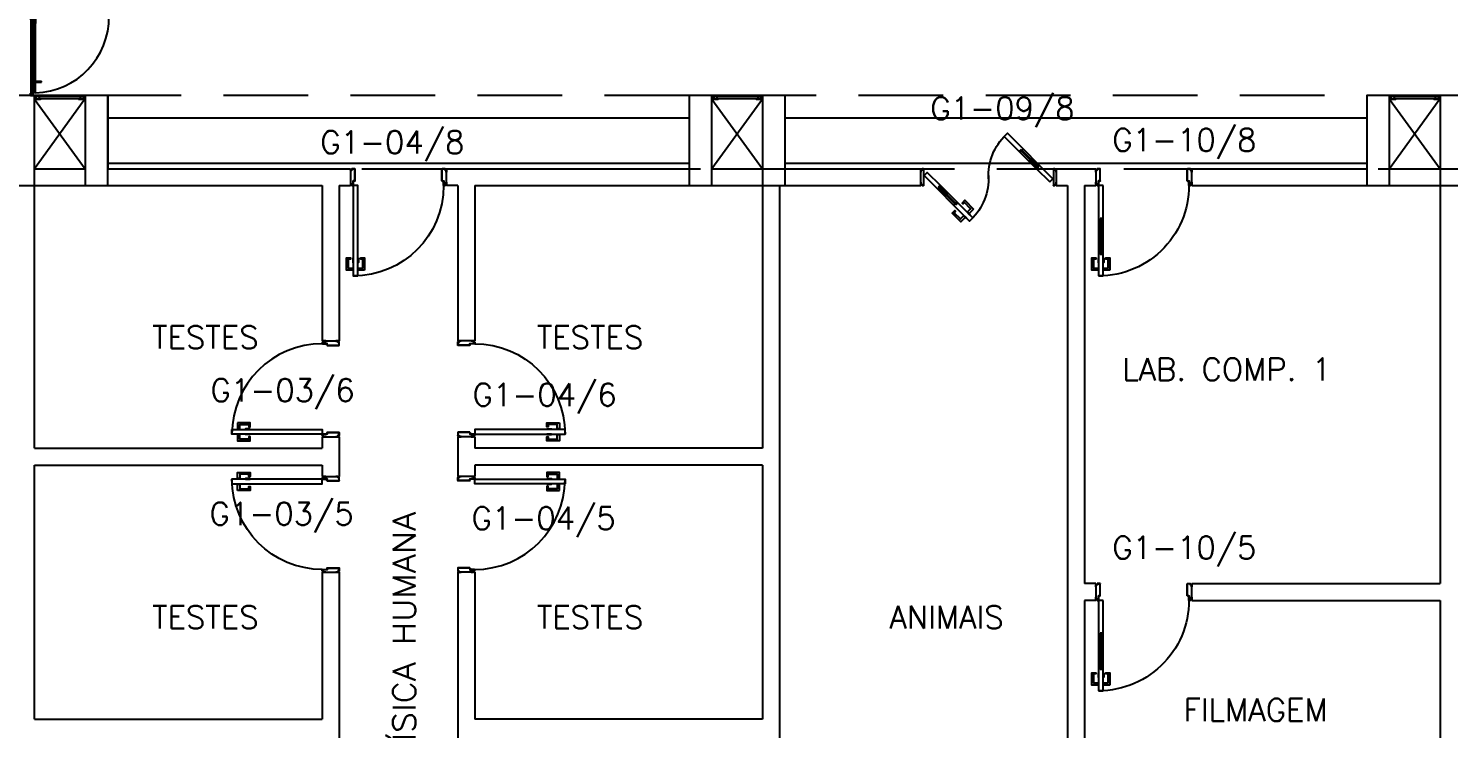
# Model space of a CAD drawing. Header units: millimetres. Extents: x 1887 to 2405, y 1100 to 1335.
# Drawn here: x 2130.91 to 2143.48, y 1231.51 to 1237.72 of the extents above; entities that cross this region are included whole.
import ezdxf

# ---------------------------------------------------------------- set-up
doc = ezdxf.new("R2010")
doc.units = ezdxf.units.MM
doc.linetypes.add('HIDDEN', pattern=[0.375, 0.25, -0.125])
for name, color, linetype in [('AR-ALV', 2, 'Continuous'), ('AR-ESQ', 1, 'Continuous'), ('AR-ESTC', 3, 'Continuous'), ('AR-PORTA', 1, 'Continuous'), ('AR-PROJ', 1, 'HIDDEN'), ('AR-SHAFT', 1, 'Continuous'), ('AR-TXTCONG', 2, 'Continuous'), ('AR-VIDRO', 1, 'Continuous'), ('DT-ESQ-BAGUETE-C', 2, 'Continuous'), ('DT-ESQ-PERFIL CADEIRA-C', 2, 'Continuous'), ('DT-ESQ-PERFIL CADEIRA-V', 1, 'Continuous'), ('DT-ESQ-VENEZIANA-C', 2, 'Continuous'), ('DT-ESQ-VENEZIANA-V', 2, 'Continuous'), ('ENDEREÇO', 2, 'Continuous'), ('maçaneta', 1, 'Continuous'), ('montantes', 1, 'Continuous'), ('mov', 1, 'Continuous'), ('PM-PERFIL U-C', 2, 'Continuous'), ('PM-VIDRO', 1, 'Continuous'), ('pm1', 2, 'Continuous'), ('pm2', 2, 'Continuous'), ('TEXTO', 2, 'Continuous')]:
    doc.layers.add(name, color=color, linetype=linetype)
doc.styles.add('S16', font='simplex.shx', dxfattribs={"width": 1.1, "height": 0.16})
doc.styles.add('UNB-100', font='simplex.shx', dxfattribs={"height": 0.2})
doc.styles.add('UNB1-100', font='simplex.shx', dxfattribs={"height": 0.2})

# ---------------------------------------------------------------- blocks, each defined once
blk = doc.blocks.new('EF01-P')
at = {"layer": 'DT-ESQ-BAGUETE-C', "ltscale": 0.1}
for points in [[(0.002, 0.035), (0.015, 0.035), (0.015, 0.033), (0.002, 0.033), (0.002, 0.005), (0.015, 0.005), (0.015, 0.004), (0.002, 0.004, -0.414214), (0, 0.005), (0, 0.033, -0.414214)], [(0.448, 0.035), (0.435, 0.035), (0.435, 0.033), (0.448, 0.033), (0.448, 0.005), (0.435, 0.005), (0.435, 0.004), (0.448, 0.004, 0.414214), (0.45, 0.005), (0.45, 0.033, 0.414214)]]:
    blk.add_lwpolyline(points, format="xyb", close=True, dxfattribs=at)
at = {"layer": 'DT-ESQ-PERFIL CADEIRA-C', "color": 2, "ltscale": 0.1}
for points in [[(0.01, 0.002), (0.01, 0.003), (0.002, 0.003, 1), (0.002, 0), (0.015, 0, 0.414214), (0.016, 0.002), (0.016, 0.033), (0.043, 0.033)], [(0.407, 0.006), (0.432, 0.006), (0.432, 0.016), (0.433, 0.016), (0.433, 0.006, -0.414214), (0.432, 0.005), (0.407, 0.005), (0.394, 0.005, -1), (0.394, 0.008), (0.407, 0.008), (0.407, 0.02), (0.407, 0.032), (0.394, 0.032, -1), (0.394, 0.035), (0.407, 0.035), (0.433, 0.035, -0.414214), (0.435, 0.033), (0.435, 0.002), (0.448, 0.002)]]:
    blk.add_lwpolyline(points, format="xyb", dxfattribs=at)
at = {"layer": 'DT-ESQ-PERFIL CADEIRA-C', "ltscale": 0.1}
for points in [[(0.043, 0.006), (0.018, 0.006), (0.018, 0.016), (0.016, 0.016), (0.016, 0.006, 0.414214), (0.018, 0.005), (0.043, 0.005), (0.056, 0.005, 1), (0.056, 0.008), (0.043, 0.008), (0.043, 0.02), (0.043, 0.032), (0.056, 0.032, 1), (0.056, 0.035), (0.043, 0.035), (0.016, 0.035, 0.414214), (0.015, 0.033), (0.015, 0.002), (0.002, 0.002)], [(0.041, 0.02), (0.041, 0.032, -0.414214), (0.043, 0.033), (0.056, 0.033)], [(0.041, 0.02), (0.041, 0.008, 0.414214), (0.043, 0.006), (0.056, 0.006)], [(0.408, 0.02), (0.408, 0.032, 0.414214), (0.407, 0.033), (0.394, 0.033)], [(0.408, 0.02), (0.408, 0.008, -0.414214), (0.407, 0.006), (0.394, 0.006)], [(0.44, 0.002), (0.44, 0.003), (0.448, 0.003, -1), (0.448, 0), (0.435, 0, -0.414214), (0.433, 0.002), (0.433, 0.033), (0.407, 0.033)]]:
    blk.add_lwpolyline(points, format="xyb", dxfattribs=at)
at = {"layer": 'DT-ESQ-PERFIL CADEIRA-V', "ltscale": 0.1}
blk.add_line((0.015, 0), (0.435, 0), dxfattribs=at)
at = {"layer": 'DT-ESQ-VENEZIANA-C', "ltscale": 0.1}
for p, q in [((0.043, 0.011), (0.407, 0.011)), ((0.043, 0.009), (0.407, 0.009))]:
    blk.add_line(p, q, dxfattribs=at)
at = {"layer": 'DT-ESQ-VENEZIANA-V', "ltscale": 0.1}
blk.add_line((0.043, 0.031), (0.407, 0.031), dxfattribs=at)
blk = doc.blocks.new('PV1')
at = {"layer": 'AR-VIDRO'}
for p, q in [((0.682, 0.02), (0.005, 0.02)), ((0.682, 0.005), (0.005, 0.005)), ((0.022, 0.044), (0.022, 0.029)), ((0.022, 0.044), (0.688, 0.044)), ((0.022, 0.029), (0.688, 0.029)), ((2.703, 0.044), (2.037, 0.044)), ((2.703, 0.029), (2.037, 0.029)), ((2.043, 0.02), (2.72, 0.02)), ((2.043, 0.005), (2.72, 0.005)), ((2.703, 0.044), (2.703, 0.029))]:
    blk.add_line(p, q, dxfattribs=at)
at = {"layer": 'maçaneta'}
for p, q in [((0.112, 0.044), (0.112, 0.049)), ((0.112, 0.049), (0.132, 0.049)), ((0.117, 0.099), (0.127, 0.099)), ((0.117, 0.049), (0.117, 0.099)), ((0.127, 0.049), (0.127, 0.099)), ((0.132, 0.044), (0.132, 0.049)), ((2.613, 0.049), (2.593, 0.049)), ((2.593, 0.044), (2.593, 0.049)), ((2.598, 0.049), (2.598, 0.099)), ((2.608, 0.099), (2.598, 0.099)), ((2.608, 0.049), (2.608, 0.099)), ((2.613, 0.044), (2.613, 0.049))]:
    blk.add_line(p, q, dxfattribs=at)
at = {"layer": 'montantes'}
for p, q in [((0, 0), (0, 0.025)), ((0, 0.025), (0.02, 0.025)), ((0, 0), (0.02, 0)), ((0.005, 0.005), (0.005, 0.02)), ((0.02, 0.02), (0.02, 0.025)), ((0.02, 0), (0.02, 0.005)), ((0.642, 0.049), (0.692, 0.049)), ((0.642, 0.025), (0.692, 0.025)), ((0.688, 0.025), (0.668, 0.025)), ((0.668, 0.02), (0.668, 0.025)), ((0.668, 0), (0.668, 0.005)), ((0.688, 0), (0.668, 0)), ((0.682, 0.005), (0.682, 0.02)), ((0.688, 0.044), (0.688, 0.029)), ((0.688, 0), (0.688, 0.025)), ((0.692, 0.049), (0.692, 0.025)), ((2.033, 0.049), (2.033, 0.025)), ((2.082, 0.049), (2.033, 0.049)), ((2.082, 0.025), (2.033, 0.025)), ((2.037, 0.044), (2.037, 0.029)), ((2.037, 0.025), (2.057, 0.025)), ((2.037, 0), (2.037, 0.025)), ((2.037, 0), (2.057, 0)), ((2.043, 0.005), (2.043, 0.02)), ((2.057, 0.02), (2.057, 0.025)), ((2.057, 0), (2.057, 0.005)), ((2.705, 0.02), (2.705, 0.025)), ((2.725, 0.025), (2.705, 0.025)), ((2.705, 0), (2.705, 0.005)), ((2.725, 0), (2.705, 0)), ((2.72, 0.005), (2.72, 0.02)), ((2.725, 0), (2.725, 0.025))]:
    blk.add_line(p, q, dxfattribs=at)
for centre in [(0.692, 0.02), (2.033, 0.02)]:
    blk.add_circle(centre, 0.005, dxfattribs=at)
for centre, start, end in [((0.642, 0.044), 90, 180), ((0.642, 0.03), 180, 270), ((2.082, 0.044), 0, 90), ((2.082, 0.03), 270, 0)]:
    blk.add_arc(centre, 0.005, start, end, dxfattribs=at)
at = {"layer": 'mov'}
for centre, start, end in [((0.692, 0.025), 0, 178.3547), ((2.033, 0.025), 1.6453, 180)]:
    blk.add_arc(centre, 0.671, start, end, dxfattribs=at)
blk = doc.blocks.new('PM7B')
at = {"layer": 'maçaneta'}
for points in [[(0.732, -0.208), (0.771, -0.247), (0.785, -0.233), (0.758, -0.206, -0.414214), (0.758, -0.204), (0.813, -0.148), (0.827, -0.162), (0.834, -0.155), (0.81, -0.13)], [(0.806, -0.282), (0.845, -0.321), (0.923, -0.243), (0.898, -0.219), (0.891, -0.226), (0.905, -0.24), (0.849, -0.295, -0.414214), (0.847, -0.295), (0.82, -0.268)], [(0.845, -0.321), (0.806, -0.282), (0.82, -0.268), (0.847, -0.295, 0.414214), (0.849, -0.295), (0.905, -0.24), (0.891, -0.226), (0.898, -0.219), (0.923, -0.243)]]:
    blk.add_lwpolyline(points, format="xyb", close=True, dxfattribs=at)
for points in [[(0.792, -0.226), (0.764, -0.254), (0.767, -0.258), (0.795, -0.229)], [(0.792, -0.226), (0.764, -0.254), (0.767, -0.258), (0.795, -0.229)], [(0.827, -0.261), (0.799, -0.289), (0.795, -0.286), (0.824, -0.258)], [(0.827, -0.261), (0.799, -0.289), (0.795, -0.286), (0.824, -0.258)]]:
    blk.add_lwpolyline(points, close=True, dxfattribs=at)
at = {"layer": 'mov'}
for centre, start, end in [((0.099, 0.089), 356.8029, 46.3992), ((1.101, 0.061), 176.8029, 226.3992)]:
    blk.add_arc(centre, 0.501, start, end, dxfattribs=at)
at = {"layer": 'PM-PERFIL U-C'}
for p, q in [((0, 0.12), (0, 0.139)), ((0.001, 0.14), (0.01, 0.14)), ((0.01, 0.138), (0.002, 0.138)), ((0.002, 0.138), (0.002, 0.12)), ((0.01, 0.14), (0.01, 0.149)), ((0.012, 0.15), (0.023, 0.15)), ((0.023, 0.148), (0.012, 0.148)), ((0.012, 0.148), (0.012, 0.139)), ((0.023, 0.148), (0.023, 0.002)), ((0.025, 0.149), (0.025, 0.001)), ((1.175, 0.149), (1.175, 0.001)), ((1.188, 0.15), (1.176, 0.15)), ((1.177, 0.148), (1.188, 0.148)), ((1.177, 0.148), (1.177, 0.002)), ((1.188, 0.148), (1.188, 0.139)), ((1.189, 0.138), (1.198, 0.138)), ((1.19, 0.14), (1.19, 0.149)), ((1.198, 0.14), (1.19, 0.14)), ((1.198, 0.138), (1.198, 0.12)), ((1.2, 0.12), (1.2, 0.139)), ((0.002, 0.12), (0, 0.12)), ((0, 0.012), (0, 0.03)), ((0, 0.03), (0.002, 0.03)), ((0.01, 0.01), (0.001, 0.01)), ((0.002, 0.03), (0.002, 0.012)), ((0.002, 0.012), (0.01, 0.012)), ((0.01, 0.001), (0.01, 0.01)), ((0.012, 0.01), (0.012, 0.002)), ((0.012, 0.002), (0.023, 0.002)), ((0.023, 0), (0.012, 0)), ((1.188, 0.002), (1.177, 0.002)), ((1.176, 0), (1.188, 0)), ((1.188, 0.01), (1.188, 0.002)), ((1.198, 0.012), (1.189, 0.012)), ((1.19, 0.01), (1.198, 0.01)), ((1.19, 0.001), (1.19, 0.01)), ((1.198, 0.12), (1.2, 0.12)), ((1.198, 0.03), (1.198, 0.012)), ((1.2, 0.03), (1.198, 0.03)), ((1.2, 0.012), (1.2, 0.03))]:
    blk.add_line(p, q, dxfattribs=at)
for centre, start, end in [((0.001, 0.139), 90, 180), ((0.012, 0.149), 90, 180), ((0.01, 0.139), 270, 0), ((0.023, 0.149), 0, 90), ((1.176, 0.149), 90, 180), ((1.188, 0.149), 0, 90), ((1.189, 0.139), 180, 270), ((1.198, 0.139), 0, 90), ((0.001, 0.012), 180, 270), ((0.01, 0.01), 0, 90), ((0.012, 0.001), 180, 270), ((0.023, 0.001), 269.9386, 0), ((1.176, 0.001), 180, 270.0614), ((1.189, 0.01), 90, 180), ((1.188, 0.001), 270, 0), ((1.198, 0.012), 270, 0)]:
    blk.add_arc(centre, 0.0015, start, end, dxfattribs=at)
at = {"layer": 'PM-VIDRO'}
for p, q in [((0.161, 0.171), (0.302, 0.312)), ((0.309, 0.305), (0.168, 0.164)), ((0.891, -0.155), (1.032, -0.014)), ((1.039, -0.021), (0.898, -0.162))]:
    blk.add_line(p, q, dxfattribs=at)
at = {"layer": 'pm1'}
for p, q in [((0.302, 0.312), (0.291, 0.323)), ((0.302, 0.312), (0.309, 0.319)), ((0.327, 0.302), (0.309, 0.319)), ((0.316, 0.312), (0.309, 0.305)), ((0.32, 0.294), (0.309, 0.305)), ((0.327, 0.302), (0.32, 0.294)), ((0.03, 0.061), (0.15, 0.181)), ((0.178, 0.153), (0.058, 0.033)), ((0.15, 0.181), (0.161, 0.171)), ((0.154, 0.164), (0.161, 0.171)), ((0.171, 0.146), (0.154, 0.164)), ((0.168, 0.164), (0.161, 0.157)), ((0.168, 0.164), (0.178, 0.153)), ((0.178, 0.153), (0.171, 0.146)), ((0.058, 0.033), (0.03, 0.061)), ((1.022, -0.003), (1.029, 0.004)), ((1.029, 0.004), (1.046, -0.014)), ((1.032, -0.014), (1.039, -0.007)), ((1.046, -0.014), (1.039, -0.021)), ((0.873, -0.152), (0.88, -0.144)), ((0.873, -0.152), (0.891, -0.169)), ((0.88, -0.144), (0.891, -0.155)), ((0.884, -0.162), (0.891, -0.155)), ((0.898, -0.162), (0.891, -0.169)), ((0.898, -0.162), (0.909, -0.173))]:
    blk.add_line(p, q, dxfattribs=at)
for points in [[(0.291, 0.323), (0.433, 0.464), (0.461, 0.436), (0.32, 0.294)], [(1.032, -0.014), (1.022, -0.003), (1.142, 0.117), (1.17, 0.089), (1.05, -0.031), (1.039, -0.021)], [(0.909, -0.173), (0.767, -0.314), (0.739, -0.286), (0.873, -0.152)]]:
    blk.add_lwpolyline(points, dxfattribs=at)
at = {"layer": 'pm2'}
for p, q in [((0.15, 0.181), (0.291, 0.323)), ((0.32, 0.294), (0.178, 0.153)), ((0.88, -0.144), (1.022, -0.003)), ((1.05, -0.031), (0.909, -0.173))]:
    blk.add_line(p, q, dxfattribs=at)
blk = doc.blocks.new('PM3V-B')
at = {"layer": 'maçaneta'}
for points in [[(0.02, 0.9), (-0.035, 0.9), (-0.035, 0.79), (0, 0.79), (0, 0.8), (-0.02, 0.8), (-0.02, 0.879, -0.414214), (-0.018, 0.88), (0.02, 0.88)], [(0.125, 0.9), (0.07, 0.9), (0.07, 0.88), (0.109, 0.88, -0.414214), (0.11, 0.879), (0.11, 0.8), (0.09, 0.8), (0.09, 0.79), (0.125, 0.79)]]:
    blk.add_lwpolyline(points, format="xyb", close=True, dxfattribs=at)
for points in [[(0.02, 0.79), (0.02, 0.83), (0.025, 0.83), (0.025, 0.79)], [(0.07, 0.79), (0.07, 0.83), (0.065, 0.83), (0.065, 0.79)]]:
    blk.add_lwpolyline(points, close=True, dxfattribs=at)
at = {"layer": 'mov'}
blk.add_arc((0.025, 0.15), 0.8, 356.8472, 90, dxfattribs=at)
at = {"layer": 'PM-PERFIL U-C'}
for p, q in [((0, 0.12), (0, 0.139)), ((0.002, 0.14), (0.01, 0.14)), ((0.002, 0.138), (0.002, 0.12)), ((0.011, 0.138), (0.002, 0.138)), ((0.01, 0.14), (0.01, 0.149)), ((0.012, 0.15), (0.024, 0.15)), ((0.012, 0.148), (0.012, 0.14)), ((0.023, 0.148), (0.012, 0.148)), ((0.023, 0.109), (0.023, 0.148)), ((0.025, 0.15), (0.025, 0.109)), ((0.025, 0.149), (0.025, 0.109)), ((0.825, 0.149), (0.825, 0.109)), ((0.839, 0.15), (0.827, 0.15)), ((0.827, 0.148), (0.838, 0.148)), ((0.827, 0.109), (0.827, 0.148)), ((0.838, 0.148), (0.838, 0.14)), ((0.84, 0.14), (0.84, 0.149)), ((0.849, 0.14), (0.84, 0.14)), ((0.84, 0.138), (0.848, 0.138)), ((0.848, 0.138), (0.848, 0.12)), ((0.85, 0.12), (0.85, 0.139)), ((0.002, 0.12), (0, 0.12)), ((0, 0.03), (0.002, 0.03)), ((0, 0.012), (0, 0.03)), ((0.002, 0.03), (0.002, 0.012)), ((0.002, 0.012), (0.011, 0.012)), ((0.01, 0.01), (0.002, 0.01)), ((0.01, 0.002), (0.01, 0.01)), ((0.012, 0.011), (0.012, 0.002)), ((0.012, 0.002), (0.038, 0.002)), ((0.038, 0), (0.012, 0)), ((0.025, 0.109), (0.035, 0.109)), ((0.038, 0.109), (0.025, 0.109)), ((0.038, 0.107), (0.025, 0.107)), ((0.038, 0.107), (0.038, 0.002)), ((0.04, 0.108), (0.04, 0.002)), ((0.81, 0.108), (0.81, 0.002)), ((0.812, 0.109), (0.825, 0.109)), ((0.812, 0.107), (0.826, 0.107)), ((0.812, 0.107), (0.812, 0.002)), ((0.838, 0.002), (0.812, 0.002)), ((0.812, 0), (0.839, 0)), ((0.825, 0.109), (0.815, 0.109)), ((0.815, 0), (0.84, 0)), ((0.838, 0.011), (0.838, 0.002)), ((0.848, 0.012), (0.84, 0.012)), ((0.84, 0.01), (0.85, 0.01)), ((0.84, 0), (0.84, 0.01)), ((0.84, 0.002), (0.84, 0.01)), ((0.84, 0.01), (0.849, 0.01)), ((0.848, 0.12), (0.85, 0.12)), ((0.85, 0.03), (0.848, 0.03)), ((0.848, 0.03), (0.848, 0.012)), ((0.85, 0.012), (0.85, 0.03))]:
    blk.add_line(p, q, dxfattribs=at)
for centre, start, end in [((0.002, 0.139), 90, 180), ((0.012, 0.149), 90, 180), ((0.011, 0.14), 270, 0), ((0.024, 0.149), 360, 90), ((0.827, 0.149), 90, 180), ((0.84, 0.14), 180, 270), ((0.839, 0.149), 0, 90), ((0.849, 0.139), 0, 90), ((0.002, 0.012), 180, 270), ((0.012, 0.002), 180, 270), ((0.011, 0.011), 0, 90), ((0.025, 0.109), 180, 270), ((0.038, 0.002), 269.9386, 0), ((0.038, 0.108), 0, 90), ((0.812, 0.108), 90, 180), ((0.812, 0.002), 180, 270.0614), ((0.826, 0.109), 270, 0), ((0.84, 0.011), 90, 180), ((0.839, 0.002), 270, 0), ((0.849, 0.012), 270, 0)]:
    blk.add_arc(centre, 0.0015, start, end, dxfattribs=at)
at = {"layer": 'PM-VIDRO'}
for p, q in [((0.04, 0.45), (0.04, 0.75)), ((0.05, 0.75), (0.05, 0.45))]:
    blk.add_line(p, q, dxfattribs=at)
at = {"layer": 'pm1'}
for p, q in [((0.025, 0.95), (0.065, 0.95)), ((0.025, 0.75), (0.025, 0.95)), ((0.065, 0.95), (0.065, 0.76)), ((0.065, 0.76), (0.04, 0.76)), ((0.04, 0.75), (0.04, 0.76)), ((0.05, 0.76), (0.05, 0.75)), ((0.065, 0.76), (0.065, 0.75)), ((0.04, 0.75), (0.025, 0.75)), ((0.065, 0.75), (0.05, 0.75)), ((0.025, 0.15), (0.025, 0.45)), ((0.04, 0.45), (0.025, 0.45)), ((0.04, 0.44), (0.04, 0.45)), ((0.065, 0.44), (0.04, 0.44)), ((0.065, 0.45), (0.05, 0.45)), ((0.05, 0.45), (0.05, 0.44)), ((0.065, 0.45), (0.065, 0.44)), ((0.065, 0.44), (0.065, 0.15)), ((0.065, 0.15), (0.025, 0.15))]:
    blk.add_line(p, q, dxfattribs=at)
at = {"layer": 'pm2'}
for p, q in [((0.025, 0.45), (0.025, 0.75)), ((0.065, 0.75), (0.065, 0.45))]:
    blk.add_line(p, q, dxfattribs=at)
blk = doc.blocks.new('PM3V')
at = {"layer": 'maçaneta'}
for points in [[(0.02, 0.9), (-0.035, 0.9), (-0.035, 0.79), (0, 0.79), (0, 0.8), (-0.02, 0.8), (-0.02, 0.879, -0.414214), (-0.018, 0.88), (0.02, 0.88)], [(0.125, 0.9), (0.07, 0.9), (0.07, 0.88), (0.109, 0.88, -0.414214), (0.11, 0.879), (0.11, 0.8), (0.09, 0.8), (0.09, 0.79), (0.125, 0.79)]]:
    blk.add_lwpolyline(points, format="xyb", close=True, dxfattribs=at)
for points in [[(0.02, 0.79), (0.02, 0.83), (0.025, 0.83), (0.025, 0.79)], [(0.07, 0.79), (0.07, 0.83), (0.065, 0.83), (0.065, 0.79)]]:
    blk.add_lwpolyline(points, close=True, dxfattribs=at)
at = {"layer": 'mov'}
blk.add_arc((0.025, 0.15), 0.8, 356.8472, 90, dxfattribs=at)
at = {"layer": 'PM-PERFIL U-C'}
for p, q in [((0, 0.12), (0, 0.139)), ((0.002, 0.14), (0.01, 0.14)), ((0.002, 0.138), (0.002, 0.12)), ((0.011, 0.138), (0.002, 0.138)), ((0.01, 0.14), (0.01, 0.149)), ((0.012, 0.15), (0.024, 0.15)), ((0.012, 0.148), (0.012, 0.14)), ((0.023, 0.148), (0.012, 0.148)), ((0.023, 0.109), (0.023, 0.148)), ((0.025, 0.149), (0.025, 0.109)), ((0.825, 0.149), (0.825, 0.109)), ((0.839, 0.15), (0.827, 0.15)), ((0.827, 0.148), (0.838, 0.148)), ((0.827, 0.109), (0.827, 0.148)), ((0.838, 0.148), (0.838, 0.14)), ((0.84, 0.14), (0.84, 0.149)), ((0.849, 0.14), (0.84, 0.14)), ((0.84, 0.138), (0.848, 0.138)), ((0.848, 0.138), (0.848, 0.12)), ((0.85, 0.12), (0.85, 0.139)), ((0.002, 0.12), (0, 0.12)), ((0, 0.03), (0.002, 0.03)), ((0, 0.012), (0, 0.03)), ((0.002, 0.03), (0.002, 0.012)), ((0.002, 0.012), (0.011, 0.012)), ((0.01, 0.01), (0.002, 0.01)), ((0.01, 0.002), (0.01, 0.01)), ((0.012, 0.011), (0.012, 0.002)), ((0.012, 0.002), (0.038, 0.002)), ((0.038, 0), (0.012, 0)), ((0.038, 0.109), (0.025, 0.109)), ((0.038, 0.107), (0.025, 0.107)), ((0.038, 0.107), (0.038, 0.002)), ((0.04, 0.108), (0.04, 0.002)), ((0.81, 0.108), (0.81, 0.002)), ((0.812, 0.109), (0.825, 0.109)), ((0.812, 0.107), (0.826, 0.107)), ((0.812, 0.107), (0.812, 0.002)), ((0.838, 0.002), (0.812, 0.002)), ((0.812, 0), (0.839, 0)), ((0.838, 0.011), (0.838, 0.002)), ((0.848, 0.012), (0.84, 0.012)), ((0.84, 0.002), (0.84, 0.01)), ((0.84, 0.01), (0.849, 0.01)), ((0.848, 0.12), (0.85, 0.12)), ((0.85, 0.03), (0.848, 0.03)), ((0.848, 0.03), (0.848, 0.012)), ((0.85, 0.012), (0.85, 0.03))]:
    blk.add_line(p, q, dxfattribs=at)
for centre, start, end in [((0.002, 0.139), 90, 180), ((0.012, 0.149), 90, 180), ((0.011, 0.14), 270, 0), ((0.024, 0.149), 360, 90), ((0.827, 0.149), 90, 180), ((0.84, 0.14), 180, 270), ((0.839, 0.149), 0, 90), ((0.849, 0.139), 0, 90), ((0.002, 0.012), 180, 270), ((0.012, 0.002), 180, 270), ((0.011, 0.011), 0, 90), ((0.025, 0.109), 180, 270), ((0.038, 0.002), 269.9386, 0), ((0.038, 0.108), 0, 90), ((0.812, 0.108), 90, 180), ((0.812, 0.002), 180, 270.0614), ((0.826, 0.109), 270, 0), ((0.84, 0.011), 90, 180), ((0.839, 0.002), 270, 0), ((0.849, 0.012), 270, 0)]:
    blk.add_arc(centre, 0.0015, start, end, dxfattribs=at)
at = {"layer": 'PM-VIDRO'}
for p, q in [((0.04, 0.45), (0.04, 0.75)), ((0.05, 0.75), (0.05, 0.45))]:
    blk.add_line(p, q, dxfattribs=at)
at = {"layer": 'pm1'}
for p, q in [((0.025, 0.95), (0.065, 0.95)), ((0.025, 0.75), (0.025, 0.95)), ((0.065, 0.95), (0.065, 0.76)), ((0.065, 0.76), (0.04, 0.76)), ((0.04, 0.75), (0.04, 0.76)), ((0.05, 0.76), (0.05, 0.75)), ((0.065, 0.76), (0.065, 0.75)), ((0.04, 0.75), (0.025, 0.75)), ((0.065, 0.75), (0.05, 0.75)), ((0.025, 0.15), (0.025, 0.45)), ((0.04, 0.45), (0.025, 0.45)), ((0.04, 0.44), (0.04, 0.45)), ((0.065, 0.44), (0.04, 0.44)), ((0.065, 0.45), (0.05, 0.45)), ((0.05, 0.45), (0.05, 0.44)), ((0.065, 0.45), (0.065, 0.44)), ((0.065, 0.44), (0.065, 0.15)), ((0.065, 0.15), (0.025, 0.15))]:
    blk.add_line(p, q, dxfattribs=at)
at = {"layer": 'pm2'}
for p, q in [((0.025, 0.45), (0.025, 0.75)), ((0.065, 0.75), (0.065, 0.45)), ((0.025, 0.15), (0.025, 0.109)), ((0.025, 0.109), (0.035, 0.109)), ((0.825, 0.109), (0.815, 0.109)), ((0.815, 0), (0.84, 0)), ((0.84, 0.01), (0.85, 0.01)), ((0.84, 0), (0.84, 0.01))]:
    blk.add_line(p, q, dxfattribs=at)
blk = doc.blocks.new('PM3B')
at = {"layer": 'maçaneta'}
for points in [[(0.02, 0.9), (-0.035, 0.9), (-0.035, 0.79), (0, 0.79), (0, 0.8), (-0.02, 0.8), (-0.02, 0.879, -0.414214), (-0.018, 0.88), (0.02, 0.88)], [(0.125, 0.9), (0.07, 0.9), (0.07, 0.88), (0.109, 0.88, -0.414214), (0.11, 0.879), (0.11, 0.8), (0.09, 0.8), (0.09, 0.79), (0.125, 0.79)]]:
    blk.add_lwpolyline(points, format="xyb", close=True, dxfattribs=at)
for points in [[(0.02, 0.79), (0.02, 0.83), (0.025, 0.83), (0.025, 0.79)], [(0.07, 0.79), (0.07, 0.83), (0.065, 0.83), (0.065, 0.79)]]:
    blk.add_lwpolyline(points, close=True, dxfattribs=at)
at = {"layer": 'mov'}
blk.add_arc((0.025, 0.15), 0.8, 0, 90, dxfattribs=at)
at = {"layer": 'PM-PERFIL U-C'}
for p, q in [((0, 0.12), (0, 0.139)), ((0.002, 0.14), (0.01, 0.14)), ((0.002, 0.138), (0.002, 0.12)), ((0.011, 0.138), (0.002, 0.138)), ((0.01, 0.14), (0.01, 0.149)), ((0.012, 0.15), (0.024, 0.15)), ((0.012, 0.148), (0.012, 0.14)), ((0.023, 0.148), (0.012, 0.148)), ((0.023, 0.109), (0.023, 0.148)), ((0.025, 0.149), (0.025, 0.109)), ((0.825, 0.149), (0.825, 0.109)), ((0.839, 0.15), (0.827, 0.15)), ((0.827, 0.148), (0.838, 0.148)), ((0.827, 0.109), (0.827, 0.148)), ((0.838, 0.148), (0.838, 0.14)), ((0.84, 0.14), (0.84, 0.149)), ((0.849, 0.14), (0.84, 0.14)), ((0.84, 0.138), (0.848, 0.138)), ((0.848, 0.138), (0.848, 0.12)), ((0.85, 0.12), (0.85, 0.139)), ((0.002, 0.12), (0, 0.12)), ((0, 0.03), (0.002, 0.03)), ((0, 0.012), (0, 0.03)), ((0.002, 0.03), (0.002, 0.012)), ((0.002, 0.012), (0.011, 0.012)), ((0.01, 0.01), (0.002, 0.01)), ((0.01, 0.002), (0.01, 0.01)), ((0.012, 0.011), (0.012, 0.002)), ((0.012, 0.002), (0.038, 0.002)), ((0.038, 0), (0.012, 0)), ((0.038, 0.109), (0.025, 0.109)), ((0.038, 0.107), (0.025, 0.107)), ((0.038, 0.107), (0.038, 0.002)), ((0.04, 0.108), (0.04, 0.002)), ((0.81, 0.108), (0.81, 0.002)), ((0.812, 0.109), (0.825, 0.109)), ((0.812, 0.107), (0.826, 0.107)), ((0.812, 0.107), (0.812, 0.002)), ((0.838, 0.002), (0.812, 0.002)), ((0.812, 0), (0.839, 0)), ((0.838, 0.011), (0.838, 0.002)), ((0.848, 0.012), (0.84, 0.012)), ((0.84, 0.002), (0.84, 0.01)), ((0.84, 0.01), (0.849, 0.01)), ((0.848, 0.12), (0.85, 0.12)), ((0.85, 0.03), (0.848, 0.03)), ((0.848, 0.03), (0.848, 0.012)), ((0.85, 0.012), (0.85, 0.03))]:
    blk.add_line(p, q, dxfattribs=at)
for centre, start, end in [((0.002, 0.139), 90, 180), ((0.012, 0.149), 90, 180), ((0.011, 0.14), 270, 0), ((0.024, 0.149), 360, 90), ((0.827, 0.149), 90, 180), ((0.84, 0.14), 180, 270), ((0.839, 0.149), 0, 90), ((0.849, 0.139), 0, 90), ((0.002, 0.012), 180, 270), ((0.012, 0.002), 180, 270), ((0.011, 0.011), 0, 90), ((0.025, 0.109), 180, 270), ((0.038, 0.002), 269.9386, 0), ((0.038, 0.108), 0, 90), ((0.812, 0.108), 90, 180), ((0.812, 0.002), 180, 270.0614), ((0.826, 0.109), 270, 0), ((0.84, 0.011), 90, 180), ((0.839, 0.002), 270, 0), ((0.849, 0.012), 270, 0)]:
    blk.add_arc(centre, 0.0015, start, end, dxfattribs=at)
at = {"layer": 'pm1'}
blk.add_lwpolyline([(0.065, 0.95), (0.065, 0.15), (0.025, 0.15), (0.025, 0.95)], close=True, dxfattribs=at)
blk = doc.blocks.new('PM3')
at = {"layer": 'maçaneta'}
for points in [[(0.02, 0.825), (-0.035, 0.825), (-0.035, 0.715), (0, 0.715), (0, 0.725), (-0.02, 0.725), (-0.02, 0.804, -0.414214), (-0.019, 0.805), (0.02, 0.805)], [(0.125, 0.825), (0.07, 0.825), (0.07, 0.805), (0.108, 0.805, -0.414214), (0.11, 0.804), (0.11, 0.725), (0.09, 0.725), (0.09, 0.715), (0.125, 0.715)]]:
    blk.add_lwpolyline(points, format="xyb", close=True, dxfattribs=at)
for points in [[(0.02, 0.715), (0.02, 0.755), (0.025, 0.755), (0.025, 0.715)], [(0.07, 0.715), (0.07, 0.755), (0.065, 0.755), (0.065, 0.715)]]:
    blk.add_lwpolyline(points, close=True, dxfattribs=at)
at = {"layer": 'mov'}
blk.add_arc((0.025, 0.075), 0.8, 0, 90, dxfattribs=at)
at = {"layer": 'PM-PERFIL U-C'}
for p, q in [((0, 0.045), (0, 0.063)), ((0.002, 0.045), (0, 0.045)), ((0.001, 0.065), (0.01, 0.065)), ((0.002, 0.063), (0.002, 0.045)), ((0.01, 0.063), (0.002, 0.063)), ((0.01, 0.065), (0.01, 0.073)), ((0.011, 0.075), (0.023, 0.075)), ((0.012, 0.073), (0.012, 0.064)), ((0.023, 0.073), (0.012, 0.073)), ((0.023, 0.033), (0.023, 0.073)), ((0.038, 0.032), (0.024, 0.032)), ((0.025, 0.073), (0.025, 0.034)), ((0.038, 0.034), (0.025, 0.034)), ((0.038, 0.032), (0.038, -0.073)), ((0.04, 0.032), (0.04, -0.074)), ((0.81, 0.032), (0.81, -0.074)), ((0.812, 0.034), (0.825, 0.034)), ((0.812, 0.032), (0.826, 0.032)), ((0.812, 0.032), (0.812, -0.073)), ((0.825, 0.073), (0.825, 0.034)), ((0.839, 0.075), (0.827, 0.075)), ((0.827, 0.073), (0.838, 0.073)), ((0.827, 0.033), (0.827, 0.073)), ((0.838, 0.073), (0.838, 0.064)), ((0.84, 0.065), (0.84, 0.073)), ((0.849, 0.065), (0.84, 0.065)), ((0.84, 0.063), (0.848, 0.063)), ((0.848, 0.063), (0.848, 0.045)), ((0.848, 0.045), (0.85, 0.045)), ((0.85, 0.045), (0.85, 0.063)), ((0, -0.045), (0.002, -0.045)), ((0, -0.064), (0, -0.045)), ((0.01, -0.065), (0.001, -0.065)), ((0.002, -0.045), (0.002, -0.063)), ((0.002, -0.063), (0.01, -0.063)), ((0.01, -0.074), (0.01, -0.065)), ((0.038, -0.075), (0.011, -0.075)), ((0.012, -0.065), (0.012, -0.073)), ((0.012, -0.073), (0.038, -0.073)), ((0.838, -0.073), (0.812, -0.073)), ((0.812, -0.075), (0.839, -0.075)), ((0.838, -0.065), (0.838, -0.073)), ((0.848, -0.063), (0.84, -0.063)), ((0.84, -0.074), (0.84, -0.065)), ((0.84, -0.065), (0.849, -0.065)), ((0.85, -0.045), (0.848, -0.045)), ((0.848, -0.045), (0.848, -0.063)), ((0.85, -0.064), (0.85, -0.045))]:
    blk.add_line(p, q, dxfattribs=at)
for centre, start, end in [((0.001, 0.063), 90, 180), ((0.011, 0.073), 90, 180), ((0.01, 0.064), 270, 0), ((0.023, 0.073), 360, 90), ((0.024, 0.033), 180, 270), ((0.038, 0.032), 0, 90), ((0.812, 0.032), 90, 180), ((0.827, 0.073), 90, 180), ((0.826, 0.033), 270, 0), ((0.84, 0.064), 180, 270), ((0.839, 0.073), 0, 90), ((0.849, 0.063), 0, 90), ((0.001, -0.064), 180, 270), ((0.01, -0.065), 0, 90), ((0.011, -0.074), 180, 270), ((0.038, -0.074), 269.9386, 0), ((0.812, -0.074), 180, 270.0614), ((0.84, -0.065), 90, 180), ((0.839, -0.074), 270, 0), ((0.849, -0.064), 270, 0)]:
    blk.add_arc(centre, 0.0015, start, end, dxfattribs=at)
at = {"layer": 'pm1'}
blk.add_lwpolyline([(0.065, 0.875), (0.065, 0.075), (0.025, 0.075), (0.025, 0.875)], close=True, dxfattribs=at)

msp = doc.modelspace()

# ---------------------------------------------------------------- linework, layer by layer
at = {"layer": 'AR-ALV'}
for p, q in [((2130.96, 1236.473), (2131.41, 1236.473)), ((2131.61, 1236.473), (2133.76, 1236.473)), ((2133.76, 1236.473), (2133.76, 1236.323)), ((2134.61, 1236.323), (2134.61, 1236.473)), ((2134.61, 1236.473), (2136.76, 1236.473)), ((2136.96, 1236.473), (2137.41, 1236.473)), ((2136.96, 1236.473), (2137.41, 1236.473)), ((2137.61, 1236.473), (2138.81, 1236.473)), ((2138.81, 1236.323), (2138.81, 1236.473)), ((2140.01, 1236.473), (2140.36, 1236.473)), ((2140.01, 1236.473), (2140.01, 1236.323)), ((2140.36, 1236.473), (2140.36, 1236.323)), ((2141.21, 1236.473), (2142.76, 1236.473)), ((2141.21, 1236.323), (2141.21, 1236.473)), ((2142.96, 1236.473), (2143.41, 1236.473)), ((2130.96, 1233.998), (2130.96, 1236.323)), ((2130.96, 1236.323), (2133.51, 1236.323)), ((2133.51, 1236.323), (2133.51, 1234.948)), ((2133.66, 1236.323), (2133.76, 1236.323)), ((2133.66, 1236.323), (2133.66, 1234.948)), ((2134.71, 1236.323), (2134.61, 1236.323)), ((2134.71, 1236.323), (2134.71, 1234.948)), ((2134.86, 1236.323), (2134.86, 1234.948)), ((2134.86, 1236.323), (2136.76, 1236.323)), ((2136.96, 1236.323), (2138.31, 1236.323)), ((2137.41, 1236.323), (2137.41, 1233.998)), ((2137.56, 1236.323), (2137.56, 1227.998)), ((2137.56, 1236.323), (2137.56, 1236.323)), ((2137.56, 1236.323), (2138.81, 1236.323)), ((2140.01, 1236.323), (2140.11, 1236.323)), ((2140.11, 1236.323), (2140.11, 1227.998)), ((2140.26, 1236.323), (2140.26, 1232.798)), ((2140.26, 1236.323), (2140.36, 1236.323)), ((2141.21, 1236.323), (2142.76, 1236.323)), ((2142.96, 1236.323), (2143.41, 1236.323)), ((2143.41, 1236.323), (2143.41, 1232.798)), ((2133.51, 1234.948), (2133.66, 1234.948)), ((2134.86, 1234.948), (2134.71, 1234.948)), ((2133.51, 1234.098), (2133.66, 1234.098)), ((2133.51, 1234.098), (2133.51, 1233.998)), ((2133.66, 1234.098), (2133.66, 1233.748)), ((2134.71, 1234.098), (2134.71, 1233.748)), ((2134.86, 1234.098), (2134.71, 1234.098)), ((2134.86, 1234.098), (2134.86, 1233.998)), ((2130.96, 1233.998), (2133.51, 1233.998)), ((2137.41, 1233.998), (2134.86, 1233.998)), ((2130.96, 1233.848), (2133.51, 1233.848)), ((2130.96, 1231.598), (2130.96, 1233.848)), ((2130.96, 1231.598), (2130.96, 1233.848)), ((2133.51, 1233.848), (2133.51, 1233.748)), ((2137.41, 1233.848), (2134.86, 1233.848)), ((2134.86, 1233.848), (2134.86, 1233.748)), ((2137.41, 1233.848), (2137.41, 1231.598)), ((2133.51, 1233.748), (2133.66, 1233.748)), ((2134.86, 1233.748), (2134.71, 1233.748)), ((2133.51, 1232.898), (2133.51, 1231.598)), ((2133.51, 1232.898), (2133.66, 1232.898)), ((2133.66, 1232.898), (2133.66, 1231.348)), ((2134.71, 1232.898), (2134.71, 1231.348)), ((2134.86, 1232.898), (2134.71, 1232.898)), ((2134.86, 1232.898), (2134.86, 1231.598)), ((2140.36, 1232.798), (2140.26, 1232.798)), ((2140.36, 1232.798), (2140.36, 1232.648)), ((2141.21, 1232.648), (2141.21, 1232.798)), ((2141.21, 1232.798), (2143.41, 1232.798)), ((2140.36, 1232.648), (2140.26, 1232.648)), ((2140.26, 1232.648), (2140.26, 1230.398)), ((2141.21, 1232.648), (2143.41, 1232.648)), ((2143.41, 1232.648), (2143.41, 1230.398)), ((2130.96, 1231.598), (2133.51, 1231.598)), ((2137.41, 1231.598), (2134.86, 1231.598))]:
    msp.add_line(p, q, dxfattribs=at)
at = {"layer": 'AR-ESTC'}
for points in [[(2130.96, 1236.323), (2130.96, 1237.123), (2130.76, 1237.123), (2130.76, 1236.323)], [(2130.96, 1236.323), (2130.96, 1237.123), (2130.76, 1237.123), (2130.76, 1236.323)], [(2131.61, 1236.323), (2131.61, 1237.123), (2131.41, 1237.123), (2131.41, 1236.323)], [(2136.96, 1236.323), (2136.96, 1237.123), (2136.76, 1237.123), (2136.76, 1236.323)], [(2137.61, 1236.323), (2137.61, 1237.123), (2137.41, 1237.123), (2137.41, 1236.323)], [(2137.61, 1236.323), (2137.61, 1237.123), (2137.41, 1237.123), (2137.41, 1236.323)], [(2142.96, 1236.323), (2142.96, 1237.123), (2142.76, 1237.123), (2142.76, 1236.323)], [(2143.61, 1236.323), (2143.61, 1237.123), (2143.41, 1237.123), (2143.41, 1236.323)]]:
    msp.add_lwpolyline(points, close=True, dxfattribs=at)
at = {"layer": 'AR-PROJ', "ltscale": 3}
msp.add_lwpolyline([(2131.61, 1236.473), (2172.76, 1236.473), (2172.76, 1237.123), (2131.61, 1237.123)], close=True, dxfattribs=at)
at = {"layer": 'AR-SHAFT'}
for p, q in [((2130.96, 1237.09), (2131.41, 1236.473)), ((2131.408, 1237.088), (2130.96, 1236.473)), ((2136.96, 1237.09), (2137.41, 1236.473)), ((2137.408, 1237.088), (2136.96, 1236.473)), ((2142.96, 1237.09), (2143.41, 1236.473)), ((2143.408, 1237.088), (2142.96, 1236.473)), ((2131.61, 1236.923), (2136.76, 1236.923)), ((2137.61, 1236.923), (2142.76, 1236.923)), ((2131.61, 1236.523), (2136.76, 1236.523)), ((2137.61, 1236.523), (2142.76, 1236.523))]:
    msp.add_line(p, q, dxfattribs=at)

# ---------------------------------------------------------------- block references
at = {"layer": 'AR-ESQ', "rotation": 180}
for p in [(2131.41, 1237.123), (2137.41, 1237.123), (2143.41, 1237.123)]:
    msp.add_blockref('EF01-P', p, dxfattribs=at)
at = {"layer": 'AR-PORTA'}
for name, p, rotation in [('PV1', (2130.925, 1239.848), 270), ('PM3', (2133.585, 1234.098), 90), ('PM3', (2134.785, 1233.748), 270)]:
    msp.add_blockref(name, p, dxfattribs=dict(at, rotation=rotation))
at = {"layer": 'AR-PORTA', "xscale": -1}
msp.add_blockref('PM7B', (2140.01, 1236.323), dxfattribs=at)
for name, p, rotation in [('PM3B', (2133.76, 1236.473), 180), ('PM3V-B', (2140.36, 1236.473), 180), ('PM3', (2134.785, 1234.098), 270), ('PM3', (2133.585, 1233.748), 90), ('PM3V', (2140.36, 1232.798), 180)]:
    msp.add_blockref(name, p, dxfattribs=dict(at, rotation=rotation))

# ---------------------------------------------------------------- texts
at = {"layer": 'AR-TXTCONG', "style": 'S16', "width": 1.1}
msp.add_text('PSICOFÍSICA HUMANA', height=0.1989, rotation=90, dxfattribs=at).set_placement((2134.335, 1230.368))
at = {"layer": 'ENDEREÇO', "style": 'UNB1-100'}
for s, p in [('G1-09/8', (2138.895, 1236.908)), ('G1-04/8', (2133.492, 1236.608)), ('G1-10/8', (2140.506, 1236.628)), ('G1-03/6', (2132.52, 1234.411)), ('G1-04/6', (2134.841, 1234.371)), ('G1-03/5', (2132.511, 1233.317)), ('G1-04/5', (2134.832, 1233.277)), ('G1-10/5', (2140.506, 1233.017))]:
    msp.add_text(s, height=0.2, dxfattribs=at).set_placement(p)
at = {"layer": 'TEXTO', "style": 'UNB-100'}
for s, p in [('TESTES', (2132.003, 1234.88)), ('TESTES', (2135.41, 1234.88)), ('LAB. COMP. 1', (2140.594, 1234.596)), ('TESTES', (2132.003, 1232.401)), ('TESTES', (2135.41, 1232.401)), ('ANIMAIS', (2138.533, 1232.401)), ('FILMAGEM', (2141.137, 1231.579))]:
    msp.add_text(s, height=0.2, dxfattribs=at).set_placement(p)

doc.saveas('drawing.dxf')
